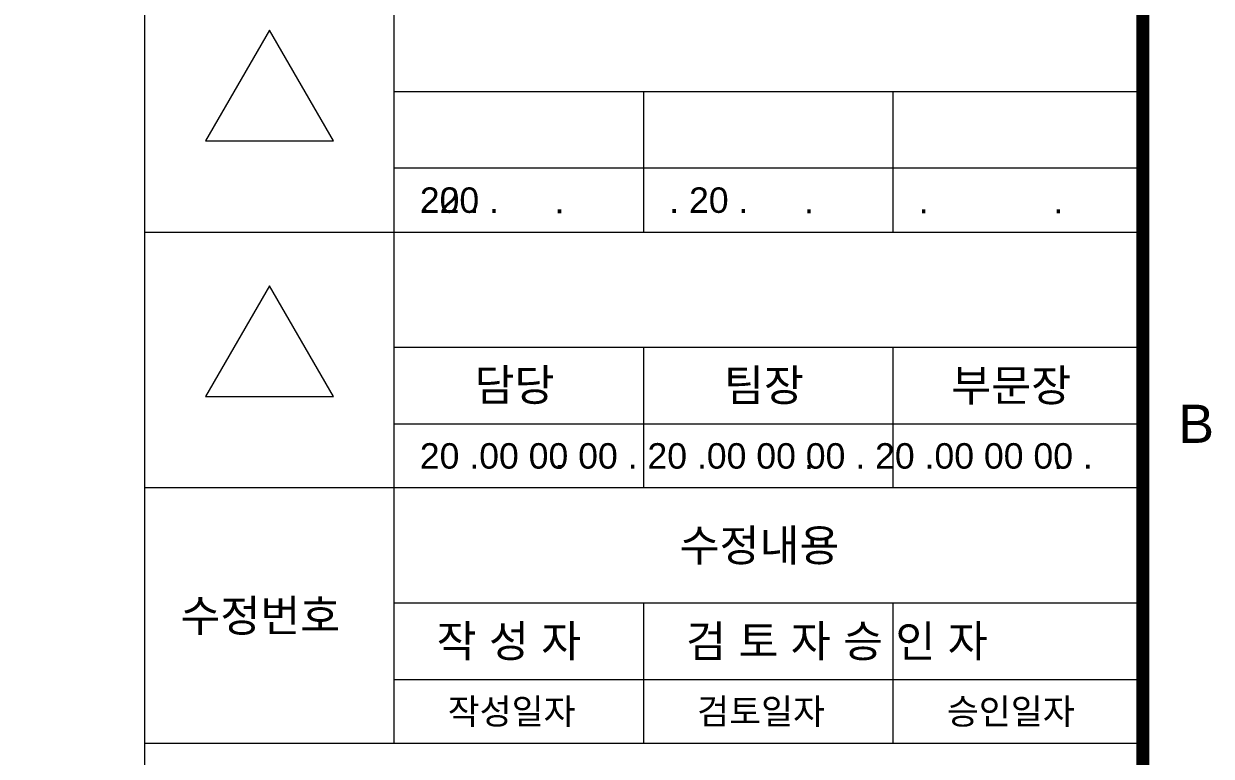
# Model space of a CAD drawing. Header units: millimetres. Extents: x 906 to 41302, y 848 to 28850.
# Drawn here: x 36652 to 41292, y 8049 to 10913 of the extents above; entities that cross this region are included whole.
import ezdxf

# ---------------------------------------------------------------- set-up
doc = ezdxf.new("R2010")
doc.units = ezdxf.units.MM
doc.layers.add('PDF_X-FORM(동탄)$G-BORD-FORM', color=7, linetype='Continuous')
doc.layers.add('PDF_문자', color=7, linetype='Continuous')
doc.styles.add('PDF Arial', font='arial.ttf')

msp = doc.modelspace()

# ---------------------------------------------------------------- linework, layer by layer
at = {"layer": 'PDF_X-FORM(동탄)$G-BORD-FORM', "lineweight": 13}
for points in [[(37124.2, 28748.6), (37124.2, 949.3)], [(38099, 8099.4), (38099, 12098.9)], [(38099, 10649), (41024.2, 10649)], [(39074.7, 10098.6), (39074.7, 10649)], [(40049.5, 10098.6), (40049.5, 10649)], [(38099, 10349.4), (41024.2, 10349.4)], [(37124.2, 10098.6), (41024.2, 10098.6)], [(38099, 9648.8), (41024.2, 9648.8)], [(39074.7, 9099.6), (39074.7, 9648.8)], [(40049.5, 9099.6), (40049.5, 9648.8)], [(38099, 9349.3), (41024.2, 9349.3)], [(37124.2, 9099.6), (41024.2, 9099.6)], [(38099, 8648.7), (41024.2, 8648.7)], [(39074.7, 8099.4), (39074.7, 8648.7)], [(40049.5, 8099.4), (40049.5, 8648.7)], [(38099, 8349.2), (41024.2, 8349.2)], [(37124.2, 8099.4), (41024.2, 8099.4)]]:
    msp.add_lwpolyline(points, dxfattribs=at)
at = {"layer": 'PDF_X-FORM(동탄)$G-BORD-FORM', "lineweight": 0, "const_width": 49.7}
msp.add_lwpolyline([(1124.5, 1099.1), (41024.7, 1099.1), (41024.7, 28598.8), (1124.5, 28598.8)], close=True, dxfattribs=at)
at = {"layer": 'PDF_X-FORM(동탄)$G-BORD-FORM', "lineweight": 13}
for points in [[(37861.9, 10455.3), (37612.1, 10888.1), (37362.4, 10455.3)], [(37861.9, 9455.2), (37612.1, 9888), (37362.4, 9455.2)]]:
    msp.add_lwpolyline(points, close=True, dxfattribs=at)

# ---------------------------------------------------------------- texts
at = {"layer": 'PDF_문자', "attachment_point": 7, "style": 'PDF Arial'}
for s, insert, char_height in [('20 .', (38199.5, 10172.3), 99.59), ('. 20 .', (38199.5, 10172.3), 99.59), ('. 20 .', (39174.2, 10172.3), 99.59), ('.', (38726.1, 10172.4), 99.6), ('.', (39700.8, 10172.4), 99.6), ('.', (40149, 10172.3), 99.6), ('.', (40675.5, 10172.4), 99.6), ('담당', (38413.3, 9425.5), 124.49), ('팀장', (39388, 9424.8), 124.49), ('부문장', (40276, 9423.6), 124.49), ('B', (41163.9, 9274.2), 149.4), ('20 .00 00 00 . 20 .00 00 00 . 20 .00 00 00 .', (38199.5, 9172.1), 99.589), ('.', (38726.1, 9172.3), 99.6), ('.', (39700.8, 9172.3), 99.6), ('.', (40675.5, 9172.3), 99.6), ('수정내용', (39214.4, 8798.1), 124.49), ('수정번호', (37263.9, 8522.9), 124.49), ('작 성 자', (38265.1, 8423.5), 124.49), ('검 토 자 승 인 자', (39239.8, 8423.5), 124.486), ('작성일자', (38308.5, 8163.7), 99.59), ('검토일자', (39283.2, 8163.7), 99.59), ('승인일자', (40259, 8163.7), 99.59)]:
    msp.add_mtext(s, dxfattribs=dict(at, insert=insert, char_height=char_height))

doc.saveas('drawing.dxf')
